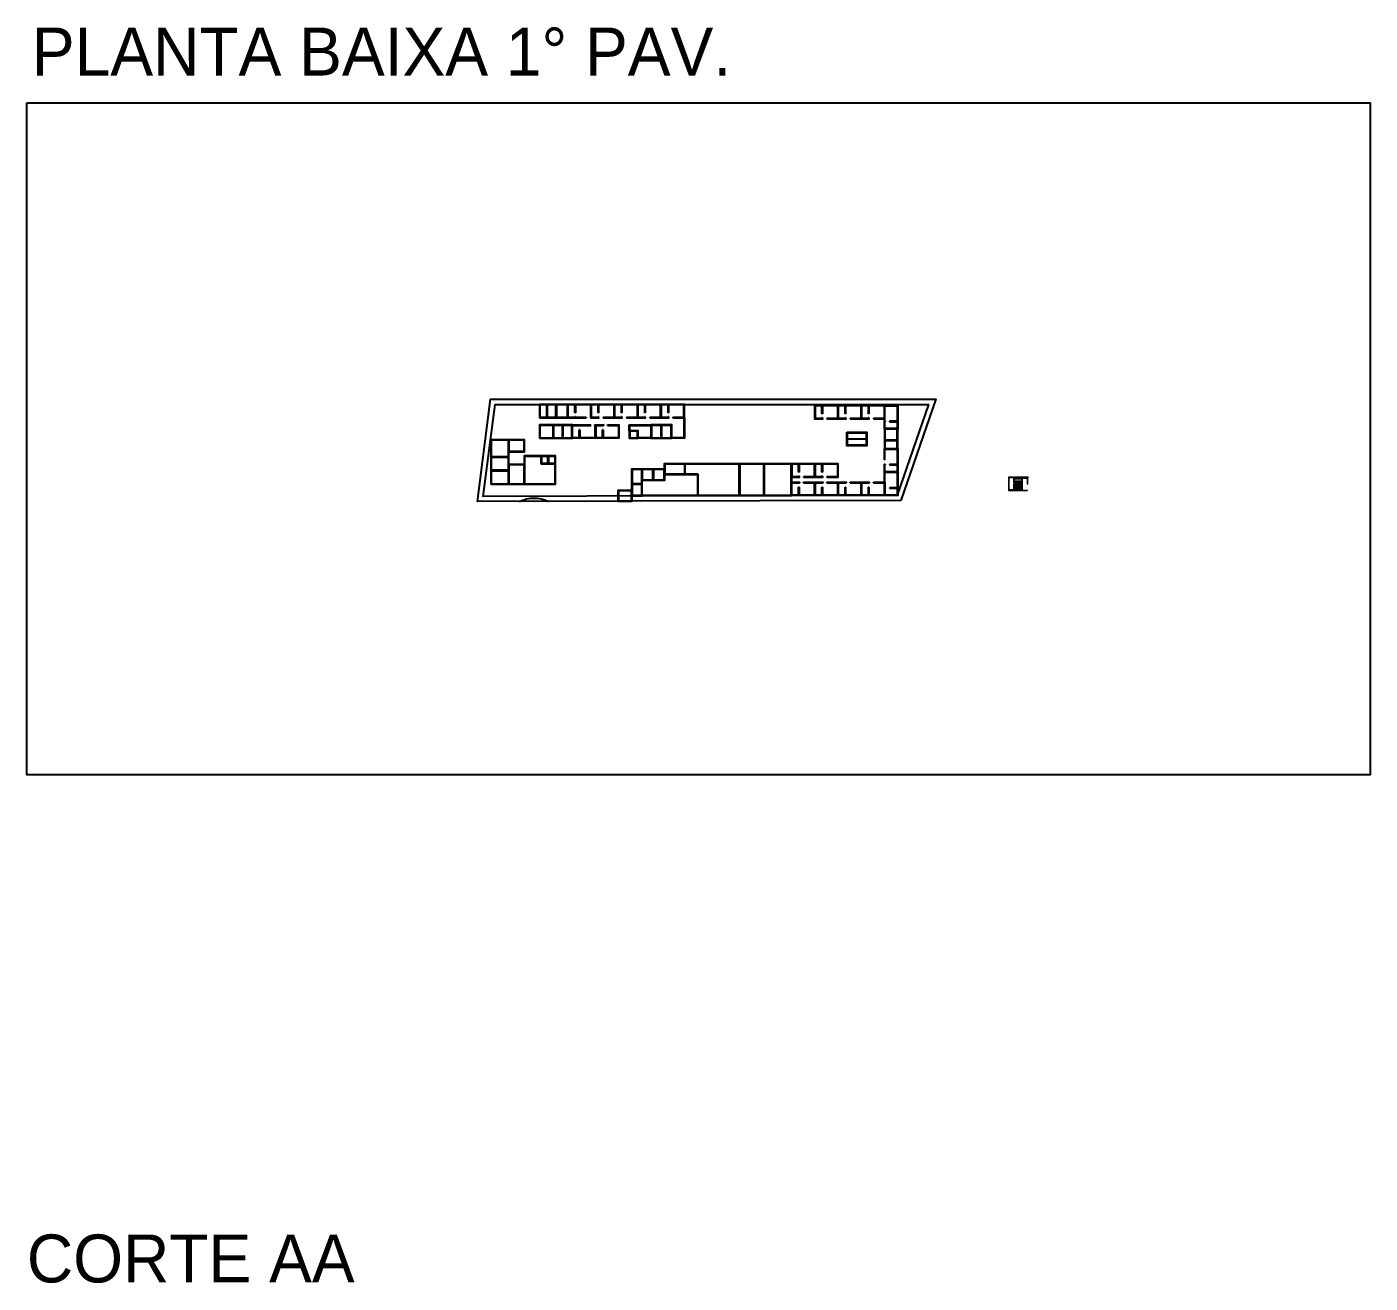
# Model space of a CAD drawing. Header units: centimetres. Extents: x 30244 to 739299, y -139216 to 99734.
# Drawn here: x 665974 to 705189, y -13114 to 23562 of the extents above; entities that cross this region are included whole.
import ezdxf

# ---------------------------------------------------------------- set-up
doc = ezdxf.new("R2010")
doc.units = ezdxf.units.CM
doc.header["$LTSCALE"] = 4
doc.linetypes.add('HIDDEN', pattern=[9.525, 6.35, -3.175])
for name, color, linetype in [('0.1', 1, 'Continuous'), ('0.2', 2, 'Continuous'), ('0.6', 6, 'Continuous'), ('LIMITE-L', 7, 'Continuous'), ('NOVO', 170, 'Continuous')]:
    doc.layers.add(name, color=color, linetype=linetype)
doc.layers.add('C-TEXTO-03', color=2, linetype='Continuous', lineweight=20)
doc.styles.add('Símbolos', font='ERASLGHT.TTF')

msp = doc.modelspace()

# ---------------------------------------------------------------- linework, layer by layer
at = {"color": 1, "ltscale": 0.05}
msp.add_lwpolyline([(694848.825, 10236.654), (694824.663, 10161.166), (694833.855, 10153.357), (694813.834, 10159.756), (694821.932, 10152.621), (694799.171, 10036.413)], dxfattribs=at)
at = {"layer": '0.1', "linetype": 'HIDDEN'}
for p, q in [((694793.844, 10233.241), (694793.844, 10398.241)), ((694793.844, 10038.241), (694793.844, 10233.241)), ((694823.844, 10248.241), (694823.844, 10398.241)), ((694823.844, 10156.556), (694823.844, 10233.241)), ((694853.844, 10248.241), (694853.844, 10398.241)), ((694883.844, 10248.241), (694883.844, 10398.241)), ((694913.844, 10248.241), (694913.844, 10398.241)), ((694943.844, 10248.241), (694943.844, 10398.241)), ((694973.844, 10248.241), (694973.844, 10398.241)), ((695003.844, 10248.241), (695003.844, 10398.241)), ((695033.844, 10233.241), (695033.844, 10398.241))]:
    msp.add_line(p, q, dxfattribs=at)
at = {"layer": '0.1'}
for p, q in [((695033.844, 10248.241), (694793.844, 10248.241)), ((695033.844, 10233.241), (694793.844, 10233.241))]:
    msp.add_line(p, q, dxfattribs=at)
at = {"layer": '0.2'}
for p, q in [((694853.844, 10038.241), (694853.844, 10233.241)), ((694883.844, 10038.241), (694883.844, 10233.241)), ((694913.844, 10038.241), (694913.844, 10233.241)), ((694943.844, 10038.241), (694943.844, 10233.241)), ((694973.844, 10038.241), (694973.844, 10233.241)), ((695003.844, 10038.241), (695003.844, 10233.241)), ((695033.844, 10038.241), (695033.844, 10233.241)), ((694823.844, 10038.241), (694823.844, 10156.556))]:
    msp.add_line(p, q, dxfattribs=at)
at = {"layer": '0.6'}
for p, q in [((681986.457, 12296.477), (681971.457, 12296.477)), ((681986.457, 12176.477), (681971.457, 12176.477)), ((682306.457, 12166.477), (682306.457, 12151.477)), ((682426.457, 12166.477), (682426.457, 12151.477)), ((682666.457, 12296.477), (682651.457, 12296.477)), ((682666.457, 12176.477), (682651.457, 12176.477)), ((682796.457, 12166.477), (682796.457, 12151.477)), ((683346.457, 12296.477), (683331.457, 12296.477)), ((683346.457, 12176.477), (683331.457, 12176.477)), ((683476.457, 12166.477), (683476.457, 12151.477)), ((684026.457, 12296.477), (684011.457, 12296.477)), ((684026.457, 12176.477), (684011.457, 12176.477)), ((684156.457, 12166.477), (684156.457, 12151.477)), ((684706.457, 12296.477), (684691.457, 12296.477)), ((684706.457, 12176.477), (684691.457, 12176.477)), ((684836.457, 12166.477), (684836.457, 12151.477)), ((689197.69, 12268.013), (689182.69, 12268.013)), ((689877.69, 12268.013), (689862.69, 12268.013)), ((690557.69, 12268.013), (690542.69, 12268.013)), ((682114.457, 11916.556), (682099.457, 11916.556)), ((682114.457, 11796.556), (682099.457, 11796.556)), ((682434.457, 11926.556), (682434.457, 11941.556)), ((682554.457, 11926.556), (682554.457, 11941.556)), ((682794.457, 11916.556), (682779.457, 11916.556)), ((682794.457, 11796.556), (682779.457, 11796.556)), ((682924.457, 11926.556), (682924.457, 11941.556)), ((689197.69, 12148.013), (689182.69, 12148.013)), ((689327.69, 12138.013), (689327.69, 12123.013)), ((689877.69, 12148.013), (689862.69, 12148.013)), ((690007.69, 12138.013), (690007.69, 12123.013)), ((690557.69, 12148.013), (690542.69, 12148.013)), ((690687.69, 12138.013), (690687.69, 12123.013)), ((691032.69, 12048.013), (691032.69, 12033.013)), ((691152.69, 12048.013), (691152.69, 12033.013)), ((689933.501, 11531.577), (690473.501, 11531.577)), ((685547.69, 10807.013), (685192.659, 10807.013)), ((685547.69, 10792.013), (685192.659, 10792.013)), ((691022.69, 10917.013), (691007.69, 10917.013)), ((691032.69, 10787.013), (691032.69, 10772.013)), ((691152.69, 10787.013), (691152.69, 10772.013)), ((688517.69, 10562.013), (688502.69, 10562.013)), ((688517.69, 10442.013), (688502.69, 10442.013)), ((688517.69, 10242.013), (688502.69, 10242.013)), ((688647.69, 10432.013), (688647.69, 10417.013)), ((688647.69, 10252.013), (688647.69, 10267.013)), ((689197.69, 10562.013), (689182.69, 10562.013)), ((689197.69, 10442.013), (689182.69, 10442.013)), ((689197.69, 10242.013), (689182.69, 10242.013)), ((689327.69, 10432.013), (689327.69, 10417.013)), ((689327.69, 10252.013), (689327.69, 10267.013)), ((689877.69, 10242.013), (689862.69, 10242.013)), ((690007.69, 10252.013), (690007.69, 10267.013)), ((690557.69, 10242.013), (690542.69, 10242.013)), ((690687.69, 10252.013), (690687.69, 10267.013)), ((688517.69, 10122.013), (688502.69, 10122.013)), ((689197.69, 10122.013), (689182.69, 10122.013)), ((689877.69, 10122.013), (689862.69, 10122.013)), ((690557.69, 10122.013), (690542.69, 10122.013)), ((691032.69, 10107.013), (691032.69, 10092.013)), ((691152.69, 10107.013), (691152.69, 10092.013)), ((694843.844, 10024.274), (694663.844, 10024.274))]:
    msp.add_line(p, q, dxfattribs=at)
at = {"layer": '0.6', "lineweight": 9}
for p, q in [((695183.844, 10423.241), (695198.844, 10423.241)), ((695183.844, 10213.241), (695198.844, 10213.241)), ((694843.844, 10049.274), (694858.844, 10049.274))]:
    msp.add_line(p, q, dxfattribs=at)
at = {"layer": '0.6'}
for points in [[(680936.457, 12151.477), (681166.457, 12151.477), (681166.457, 12541.477), (680936.457, 12541.477)], [(680951.457, 12166.477), (681151.457, 12166.477), (681151.457, 12526.477), (680951.457, 12526.477)], [(681151.457, 12151.477), (681431.457, 12151.477), (681431.457, 12541.477), (681151.457, 12541.477)], [(681166.457, 12166.477), (681416.457, 12166.477), (681416.457, 12526.477), (681166.457, 12526.477)], [(681416.457, 12151.477), (681771.457, 12151.477), (681771.457, 12541.477), (681416.457, 12541.477)], [(681431.457, 12166.477), (681756.457, 12166.477), (681756.457, 12526.477), (681431.457, 12526.477)], [(680936.457, 11551.556), (681349.457, 11551.556), (681349.457, 11941.556), (680936.457, 11941.556)], [(680951.457, 11566.556), (681334.457, 11566.556), (681334.457, 11926.556), (680951.457, 11926.556)], [(681334.457, 11551.556), (681624.457, 11551.556), (681624.457, 11941.556), (681334.457, 11941.556)], [(681349.457, 11566.556), (681609.457, 11566.556), (681609.457, 11926.556), (681349.457, 11926.556)], [(681609.457, 11551.556), (681899.457, 11551.556), (681899.457, 11941.556), (681609.457, 11941.556)], [(681624.457, 11566.556), (681884.457, 11566.556), (681884.457, 11926.556), (681624.457, 11926.556)], [(683559.457, 11941.556), (684209.457, 11941.556), (684209.457, 11551.556), (683804.457, 11551.556), (683804.457, 11756.556), (683559.457, 11756.556)], [(683559.457, 11771.556), (683559.457, 11551.556), (683819.457, 11551.556), (683819.457, 11771.556)], [(684194.457, 11551.556), (684504.457, 11551.556), (684504.457, 11941.556), (684194.457, 11941.556)], [(684209.457, 11566.556), (684489.457, 11566.556), (684489.457, 11926.556), (684209.457, 11926.556)], [(684489.457, 11551.556), (684799.457, 11551.556), (684799.457, 11941.556), (684489.457, 11941.556)], [(684504.457, 11566.556), (684784.457, 11566.556), (684784.457, 11926.556), (684504.457, 11926.556)], [(691397.69, 11482.013), (691397.69, 11833.013), (691007.69, 11833.013), (691007.69, 11482.013)], [(691382.69, 11497.013), (691382.69, 11818.013), (691022.69, 11818.013), (691022.69, 11497.013)], [(679517.382, 10998.62), (680047.382, 10998.62), (680047.382, 11508.62), (679517.382, 11508.62)], [(679532.382, 11013.62), (680032.382, 11013.62), (680032.382, 11493.62), (679532.382, 11493.62)], [(680032.382, 11158.62), (680502.382, 11158.62), (680502.382, 11508.62), (680032.382, 11508.62)], [(680047.382, 11173.62), (680487.382, 11173.62), (680487.382, 11493.62), (680047.382, 11493.62)], [(683574.457, 11756.556), (683574.457, 11566.556), (683804.457, 11566.556), (683804.457, 11756.556)], [(689913.501, 11731.577), (690493.501, 11731.577), (690493.501, 11331.577), (689913.501, 11331.577)], [(689933.501, 11711.577), (690473.501, 11711.577), (690473.501, 11351.577), (689933.501, 11351.577)], [(691007.69, 11237.013), (691397.69, 11237.013), (691397.69, 11497.013), (691007.69, 11497.013)], [(691022.69, 11252.013), (691382.69, 11252.013), (691382.69, 11482.013), (691022.69, 11482.013)], [(679517.382, 10603.62), (680047.382, 10603.62), (680047.382, 11013.62), (679517.382, 11013.62)], [(679532.382, 10618.62), (680032.382, 10618.62), (680032.382, 10998.62), (679532.382, 10998.62)], [(680487.382, 10208.62), (681407.382, 10208.62), (681407.382, 11038.62), (680487.382, 11038.62)], [(680502.382, 10223.62), (681392.382, 10223.62), (681392.382, 11023.62), (680502.382, 11023.62)], [(680982.382, 10808.62), (681202.382, 10808.62), (681202.382, 11038.62), (680982.382, 11038.62)], [(680997.382, 10823.62), (681187.382, 10823.62), (681187.382, 11023.62), (680997.382, 11023.62)], [(681187.382, 10808.62), (681407.382, 10808.62), (681407.382, 11038.62), (681187.382, 11038.62)], [(681202.382, 10823.62), (681392.382, 10823.62), (681392.382, 11023.62), (681202.382, 11023.62)], [(679517.382, 10208.62), (680047.382, 10208.62), (680047.382, 10618.62), (679517.382, 10618.62)], [(679532.382, 10223.62), (680032.382, 10223.62), (680032.382, 10603.62), (679532.382, 10603.62)], [(680032.382, 10208.62), (680502.382, 10208.62), (680502.382, 10788.62), (680032.382, 10788.62)], [(680047.382, 10223.62), (680487.382, 10223.62), (680487.382, 10773.62), (680047.382, 10773.62)], [(683627.659, 10207.013), (683937.659, 10207.013), (683937.659, 10652.013), (683627.659, 10652.013)], [(683642.659, 10222.013), (683922.659, 10222.013), (683922.659, 10637.013), (683642.659, 10637.013)], [(683922.659, 10327.013), (684267.659, 10327.013), (684267.659, 10652.013), (683922.659, 10652.013)], [(683937.659, 10342.013), (684252.659, 10342.013), (684252.659, 10637.013), (683937.659, 10637.013)], [(684252.659, 10327.013), (684597.659, 10327.013), (684597.659, 10652.013), (684252.659, 10652.013)], [(684267.659, 10342.013), (684582.659, 10342.013), (684582.659, 10637.013), (684267.659, 10637.013)], [(684582.659, 10497.013), (685192.659, 10497.013), (685192.659, 10807.013), (684582.659, 10807.013)], [(684597.659, 10512.013), (685177.659, 10512.013), (685177.659, 10792.013), (684597.659, 10792.013)], [(686772.69, 9877.013), (687502.69, 9877.013), (687502.69, 10807.013), (686772.69, 10807.013)], [(686787.69, 9892.013), (687487.69, 9892.013), (687487.69, 10792.013), (686787.69, 10792.013)], [(687487.69, 9877.013), (688302.69, 9877.013), (688302.69, 10807.013), (687487.69, 10807.013)], [(687502.69, 9892.013), (688287.69, 9892.013), (688287.69, 10792.013), (687502.69, 10792.013)], [(683627.659, 9872.013), (683937.659, 9872.013), (683937.659, 10222.013), (683627.659, 10222.013)], [(683642.659, 9887.013), (683922.659, 9887.013), (683922.659, 10207.013), (683642.659, 10207.013)], [(683227.681, 9713.138), (683642.681, 9713.138), (683642.681, 10028.138), (683227.681, 10028.138)], [(683242.681, 9728.138), (683627.681, 9728.138), (683627.681, 10013.138), (683242.681, 10013.138)]]:
    msp.add_lwpolyline(points, close=True, dxfattribs=at)
for points in [[(681986.457, 12296.477), (681986.457, 12541.477), (681756.457, 12541.477), (681756.457, 12151.477), (681986.457, 12151.477), (681986.457, 12176.477)], [(681971.457, 12296.477), (681971.457, 12526.477), (681771.457, 12526.477), (681771.457, 12166.477), (681971.457, 12166.477), (681971.457, 12176.477)], [(682426.457, 12151.477), (682451.457, 12151.477), (682451.457, 12541.477), (681971.457, 12541.477), (681971.457, 12296.477)], [(681971.457, 12176.477), (681971.457, 12151.477), (682306.457, 12151.477)], [(682426.457, 12166.477), (682436.457, 12166.477), (682436.457, 12526.477), (681986.457, 12526.477), (681986.457, 12296.477)], [(681986.457, 12176.477), (681986.457, 12166.477), (682306.457, 12166.477)], [(682666.457, 12296.477), (682666.457, 12541.477), (682436.457, 12541.477), (682436.457, 12151.477), (682676.457, 12151.477), (682676.457, 12166.477)], [(682651.457, 12296.477), (682651.457, 12526.477), (682451.457, 12526.477), (682451.457, 12166.477), (682651.457, 12166.477), (682651.457, 12176.477)], [(682796.457, 12151.477), (683131.457, 12151.477), (683131.457, 12541.477), (682651.457, 12541.477), (682651.457, 12296.477)], [(682651.457, 12176.477), (682651.457, 12166.477)], [(682796.457, 12166.477), (683116.457, 12166.477), (683116.457, 12526.477), (682666.457, 12526.477), (682666.457, 12296.477)], [(682666.457, 12176.477), (682666.457, 12166.477), (682676.457, 12166.477)], [(682666.457, 12166.477), (682666.457, 12176.477)], [(683346.457, 12296.477), (683346.457, 12541.477), (683116.457, 12541.477), (683116.457, 12151.477), (683356.457, 12151.477), (683356.457, 12166.477)], [(683331.457, 12296.477), (683331.457, 12526.477), (683131.457, 12526.477), (683131.457, 12166.477), (683331.457, 12166.477), (683331.457, 12176.477)], [(683476.457, 12151.477), (683811.457, 12151.477), (683811.457, 12541.477), (683331.457, 12541.477), (683331.457, 12296.477)], [(683331.457, 12176.477), (683331.457, 12166.477)], [(683476.457, 12166.477), (683796.457, 12166.477), (683796.457, 12526.477), (683346.457, 12526.477), (683346.457, 12296.477)], [(683346.457, 12166.477), (683346.457, 12176.477)], [(683346.457, 12176.477), (683346.457, 12166.477), (683356.457, 12166.477)], [(684026.457, 12296.477), (684026.457, 12541.477), (683796.457, 12541.477), (683796.457, 12151.477), (684036.457, 12151.477), (684036.457, 12166.477)], [(684011.457, 12296.477), (684011.457, 12526.477), (683811.457, 12526.477), (683811.457, 12166.477), (684011.457, 12166.477), (684011.457, 12176.477)], [(684156.457, 12151.477), (684491.457, 12151.477), (684491.457, 12541.477), (684011.457, 12541.477), (684011.457, 12296.477)], [(684011.457, 12176.477), (684011.457, 12166.477)], [(684156.457, 12166.477), (684476.457, 12166.477), (684476.457, 12526.477), (684026.457, 12526.477), (684026.457, 12296.477)], [(684026.457, 12166.477), (684026.457, 12176.477)], [(684026.457, 12176.477), (684026.457, 12166.477), (684036.457, 12166.477)], [(684706.457, 12296.477), (684706.457, 12541.477), (684476.457, 12541.477), (684476.457, 12151.477), (684716.457, 12151.477), (684716.457, 12166.477)], [(684691.457, 12296.477), (684691.457, 12526.477), (684491.457, 12526.477), (684491.457, 12166.477), (684691.457, 12166.477), (684691.457, 12176.477)], [(684836.457, 12151.477), (685171.457, 12151.477), (685171.457, 12541.477), (684691.457, 12541.477), (684691.457, 12296.477)], [(684691.457, 12176.477), (684691.457, 12166.477)], [(684836.457, 12166.477), (685156.457, 12166.477), (685156.457, 12526.477), (684706.457, 12526.477), (684706.457, 12296.477)], [(684706.457, 12166.477), (684706.457, 12176.477)], [(684706.457, 12176.477), (684706.457, 12166.477), (684716.457, 12166.477)], [(689197.69, 12268.013), (689197.69, 12513.013), (688967.69, 12513.013), (688967.69, 12123.013), (689207.69, 12123.013), (689207.69, 12138.013)], [(689182.69, 12268.013), (689182.69, 12498.013), (688982.69, 12498.013), (688982.69, 12138.013), (689182.69, 12138.013), (689182.69, 12148.013)], [(689327.69, 12123.013), (689662.69, 12123.013), (689662.69, 12513.013), (689182.69, 12513.013), (689182.69, 12268.013)], [(689327.69, 12138.013), (689647.69, 12138.013), (689647.69, 12498.013), (689197.69, 12498.013), (689197.69, 12268.013)], [(689877.69, 12268.013), (689877.69, 12513.013), (689647.69, 12513.013), (689647.69, 12123.013), (689887.69, 12123.013), (689887.69, 12138.013)], [(689862.69, 12268.013), (689862.69, 12498.013), (689662.69, 12498.013), (689662.69, 12138.013), (689862.69, 12138.013), (689862.69, 12148.013)], [(690007.69, 12123.013), (690342.69, 12123.013), (690342.69, 12513.013), (689862.69, 12513.013), (689862.69, 12268.013)], [(690007.69, 12138.013), (690327.69, 12138.013), (690327.69, 12498.013), (689877.69, 12498.013), (689877.69, 12268.013)], [(690557.69, 12268.013), (690557.69, 12513.013), (690327.69, 12513.013), (690327.69, 12123.013), (690567.69, 12123.013), (690567.69, 12138.013)], [(690542.69, 12268.013), (690542.69, 12498.013), (690342.69, 12498.013), (690342.69, 12138.013), (690542.69, 12138.013), (690542.69, 12148.013)], [(690687.69, 12123.013), (691022.69, 12123.013), (691022.69, 12513.013), (690542.69, 12513.013), (690542.69, 12268.013)], [(690687.69, 12138.013), (691007.69, 12138.013), (691007.69, 12498.013), (690557.69, 12498.013), (690557.69, 12268.013)], [(691152.69, 12048.013), (691397.69, 12048.013), (691397.69, 11818.013), (691007.69, 11818.013), (691007.69, 12058.013), (691007.69, 12513.013), (691397.69, 12513.013), (691397.69, 12033.013), (691152.69, 12033.013)], [(691032.69, 12048.013), (691022.69, 12048.013), (691022.69, 12058.013), (691022.69, 12498.013), (691382.69, 12498.013), (691382.69, 12048.013), (691152.69, 12048.013)], [(682114.457, 11796.556), (682114.457, 11551.556), (681884.457, 11551.556), (681884.457, 11941.556), (682114.457, 11941.556), (682114.457, 11916.556)], [(682099.457, 11796.556), (682099.457, 11566.556), (681899.457, 11566.556), (681899.457, 11926.556), (682099.457, 11926.556), (682099.457, 11916.556)], [(682099.457, 11916.556), (682099.457, 11941.556), (682434.457, 11941.556)], [(682554.457, 11941.556), (682579.457, 11941.556), (682579.457, 11551.556), (682099.457, 11551.556), (682099.457, 11796.556)], [(682114.457, 11916.556), (682114.457, 11926.556), (682434.457, 11926.556)], [(682554.457, 11926.556), (682564.457, 11926.556), (682564.457, 11566.556), (682114.457, 11566.556), (682114.457, 11796.556)], [(682794.457, 11796.556), (682794.457, 11551.556), (682564.457, 11551.556), (682564.457, 11941.556), (682804.457, 11941.556), (682804.457, 11926.556)], [(682779.457, 11796.556), (682779.457, 11566.556), (682579.457, 11566.556), (682579.457, 11926.556), (682779.457, 11926.556), (682779.457, 11916.556)], [(682924.457, 11941.556), (683259.457, 11941.556), (683259.457, 11551.556), (682779.457, 11551.556), (682779.457, 11796.556)], [(682779.457, 11916.556), (682779.457, 11926.556)], [(682794.457, 11926.556), (682794.457, 11916.556)], [(682924.457, 11926.556), (683244.457, 11926.556), (683244.457, 11566.556), (682794.457, 11566.556), (682794.457, 11796.556)], [(682794.457, 11916.556), (682794.457, 11926.556), (682804.457, 11926.556)], [(683574.457, 11926.556), (684194.457, 11926.556), (684194.457, 11566.556), (683819.457, 11566.556), (683819.457, 11771.556), (683574.457, 11771.556), (683574.457, 11926.556)], [(685171.457, 12151.477), (685171.457, 11551.556), (684799.457, 11551.556)], [(685156.457, 12151.477), (685156.457, 11566.556), (684799.457, 11566.556)], [(689182.69, 12148.013), (689182.69, 12138.013)], [(689197.69, 12138.013), (689197.69, 12148.013)], [(689197.69, 12148.013), (689197.69, 12138.013), (689207.69, 12138.013)], [(689862.69, 12148.013), (689862.69, 12138.013)], [(689877.69, 12138.013), (689877.69, 12148.013)], [(689877.69, 12148.013), (689877.69, 12138.013), (689887.69, 12138.013)], [(690542.69, 12148.013), (690542.69, 12138.013)], [(690557.69, 12138.013), (690557.69, 12148.013)], [(690557.69, 12148.013), (690557.69, 12138.013), (690567.69, 12138.013)], [(691022.69, 12048.013), (691032.69, 12048.013)], [(691152.69, 12033.013), (691382.69, 12033.013), (691382.69, 11833.013), (691022.69, 11833.013), (691022.69, 12033.013), (691032.69, 12033.013)], [(691032.69, 12033.013), (691022.69, 12033.013)], [(691007.69, 10917.013), (691007.69, 11252.013), (691397.69, 11252.013), (691397.69, 10772.013), (691152.69, 10772.013)], [(691022.69, 10917.013), (691022.69, 11237.013), (691382.69, 11237.013), (691382.69, 10787.013), (691152.69, 10787.013)], [(685547.69, 10497.013), (685547.69, 9877.264), (686787.69, 9877.264), (686787.69, 10807.013), (685547.69, 10807.013)], [(685562.69, 10512.013), (685562.69, 9892.264), (686772.69, 9892.264), (686772.69, 10792.013), (685547.69, 10792.013)], [(688517.69, 10562.013), (688517.69, 10807.013), (688287.69, 10807.013), (688287.69, 10417.013), (688527.69, 10417.013), (688527.69, 10432.013)], [(688502.69, 10562.013), (688502.69, 10792.013), (688302.69, 10792.013), (688302.69, 10432.013), (688502.69, 10432.013), (688502.69, 10442.013)], [(688647.69, 10417.013), (688982.69, 10417.013), (688982.69, 10807.013), (688502.69, 10807.013), (688502.69, 10562.013)], [(688647.69, 10432.013), (688967.69, 10432.013), (688967.69, 10792.013), (688517.69, 10792.013), (688517.69, 10562.013)], [(689197.69, 10562.013), (689197.69, 10807.013), (688967.69, 10807.013), (688967.69, 10417.013), (689207.69, 10417.013), (689207.69, 10432.013)], [(689182.69, 10562.013), (689182.69, 10792.013), (688982.69, 10792.013), (688982.69, 10432.013), (689182.69, 10432.013), (689182.69, 10442.013)], [(689327.69, 10417.013), (689662.69, 10417.013), (689662.69, 10807.013), (689182.69, 10807.013), (689182.69, 10562.013)], [(689327.69, 10432.013), (689647.69, 10432.013), (689647.69, 10792.013), (689197.69, 10792.013), (689197.69, 10562.013)], [(691152.69, 10787.013), (691397.69, 10787.013), (691397.69, 10557.013), (691007.69, 10557.013), (691007.69, 10797.013), (691022.69, 10797.013)], [(691032.69, 10787.013), (691022.69, 10787.013), (691022.69, 10797.013)], [(691022.69, 10787.013), (691032.69, 10787.013)], [(691152.69, 10772.013), (691382.69, 10772.013), (691382.69, 10572.013), (691022.69, 10572.013), (691022.69, 10772.013), (691032.69, 10772.013)], [(691032.69, 10772.013), (691022.69, 10772.013)], [(685192.659, 10512.013), (685562.69, 10512.013)], [(685192.659, 10497.013), (685547.69, 10497.013)], [(688517.69, 10122.013), (688517.69, 9877.013), (688287.69, 9877.013), (688287.69, 10267.013), (688527.69, 10267.013), (688527.69, 10252.013)], [(688502.69, 10122.013), (688502.69, 9892.013), (688302.69, 9892.013), (688302.69, 10252.013), (688502.69, 10252.013), (688502.69, 10242.013)], [(688502.69, 10442.013), (688502.69, 10432.013)], [(688647.69, 10267.013), (688982.69, 10267.013), (688982.69, 9877.013), (688502.69, 9877.013), (688502.69, 10122.013)], [(688502.69, 10242.013), (688502.69, 10252.013)], [(688517.69, 10432.013), (688517.69, 10442.013)], [(688517.69, 10442.013), (688517.69, 10432.013), (688527.69, 10432.013)], [(688517.69, 10252.013), (688517.69, 10242.013)], [(688647.69, 10252.013), (688967.69, 10252.013), (688967.69, 9892.013), (688517.69, 9892.013), (688517.69, 10122.013)], [(688517.69, 10242.013), (688517.69, 10252.013), (688527.69, 10252.013)], [(689197.69, 10122.013), (689197.69, 9877.013), (688967.69, 9877.013), (688967.69, 10267.013), (689207.69, 10267.013), (689207.69, 10252.013)], [(689182.69, 10122.013), (689182.69, 9892.013), (688982.69, 9892.013), (688982.69, 10252.013), (689182.69, 10252.013), (689182.69, 10242.013)], [(689182.69, 10442.013), (689182.69, 10432.013)], [(689327.69, 10267.013), (689662.69, 10267.013), (689662.69, 9877.013), (689182.69, 9877.013), (689182.69, 10122.013)], [(689182.69, 10242.013), (689182.69, 10252.013)], [(689197.69, 10432.013), (689197.69, 10442.013)], [(689197.69, 10442.013), (689197.69, 10432.013), (689207.69, 10432.013)], [(689197.69, 10252.013), (689197.69, 10242.013)], [(689327.69, 10252.013), (689647.69, 10252.013), (689647.69, 9892.013), (689197.69, 9892.013), (689197.69, 10122.013)], [(689197.69, 10242.013), (689197.69, 10252.013), (689207.69, 10252.013)], [(689877.69, 10122.013), (689877.69, 9877.013), (689647.69, 9877.013), (689647.69, 10267.013), (689887.69, 10267.013), (689887.69, 10252.013)], [(689862.69, 10122.013), (689862.69, 9892.013), (689662.69, 9892.013), (689662.69, 10252.013), (689862.69, 10252.013), (689862.69, 10242.013)], [(690007.69, 10267.013), (690342.69, 10267.013), (690342.69, 9877.013), (689862.69, 9877.013), (689862.69, 10122.013)], [(689862.69, 10242.013), (689862.69, 10252.013)], [(689877.69, 10252.013), (689877.69, 10242.013)], [(690007.69, 10252.013), (690327.69, 10252.013), (690327.69, 9892.013), (689877.69, 9892.013), (689877.69, 10122.013)], [(689877.69, 10242.013), (689877.69, 10252.013), (689887.69, 10252.013)], [(690557.69, 10122.013), (690557.69, 9877.013), (690327.69, 9877.013), (690327.69, 10267.013), (690567.69, 10267.013), (690567.69, 10252.013)], [(690542.69, 10122.013), (690542.69, 9892.013), (690342.69, 9892.013), (690342.69, 10252.013), (690542.69, 10252.013), (690542.69, 10242.013)], [(690687.69, 10267.013), (691022.69, 10267.013), (691022.69, 9877.013), (690542.69, 9877.013), (690542.69, 10122.013)], [(690542.69, 10242.013), (690542.69, 10252.013)], [(690557.69, 10252.013), (690557.69, 10242.013)], [(690687.69, 10252.013), (691007.69, 10252.013), (691007.69, 9892.013), (690557.69, 9892.013), (690557.69, 10122.013)], [(690557.69, 10242.013), (690557.69, 10252.013), (690567.69, 10252.013)], [(691152.69, 10107.013), (691397.69, 10107.013), (691397.69, 9877.013), (691007.69, 9877.013), (691007.69, 10117.013), (691007.69, 10572.013), (691397.69, 10572.013), (691397.69, 10092.013), (691152.69, 10092.013)], [(691032.69, 10107.013), (691022.69, 10107.013), (691022.69, 10117.013), (691022.69, 10557.013), (691382.69, 10557.013), (691382.69, 10107.013), (691152.69, 10107.013)], [(694781.844, 10398.241), (695183.844, 10398.241)], [(695198.844, 10398.241), (695198.844, 10423.241)], [(683937.618, 9887.86), (685547.69, 9892.261)], [(683937.659, 9872.86), (685547.69, 9877.261)], [(691022.69, 10107.013), (691032.69, 10107.013)], [(691152.69, 10092.013), (691382.69, 10092.013), (691382.69, 9892.013), (691022.69, 9892.013), (691022.69, 10092.013), (691032.69, 10092.013)], [(691032.69, 10092.013), (691022.69, 10092.013)], [(694843.844, 10039.274), (694643.844, 10039.274)], [(694683.444, 10024.274), (694688.444, 10024.274)]]:
    msp.add_lwpolyline(points, dxfattribs=at)
at = {"layer": '0.6', "lineweight": 9}
for points in [[(694781.844, 10413.241), (694628.844, 10413.241), (694628.844, 10023.241), (695183.844, 10023.241)], [(694781.844, 10398.241), (694643.844, 10398.241), (694643.844, 10038.241), (695183.844, 10038.241), (695183.844, 10048.241)], [(695183.844, 10413.241), (694796.844, 10413.241)], [(695183.844, 10213.241), (695183.844, 10398.241)], [(695198.844, 10213.241), (695198.844, 10413.241)], [(694663.844, 10024.274), (694843.844, 10024.274)], [(694858.844, 10024.274), (694858.844, 10049.274)]]:
    msp.add_lwpolyline(points, dxfattribs=at)
at = {"layer": '0.6'}
msp.add_arc((680777.872, 8801.636), 992.987, 64.6647271, 115.648534, dxfattribs=at)
at = {"layer": 'LIMITE-L'}
for points in [[(691483.936, 9735.709), (679126.632, 9701.927), (679508.517, 12691.477), (692508.957, 12691.477)], [(691377.089, 9885.417), (679297.071, 9852.394), (679640.575, 12541.477), (692298.176, 12541.477)]]:
    msp.add_lwpolyline(points, close=True, dxfattribs=at)
at = {"layer": 'NOVO'}
msp.add_lwpolyline([(665973.624, 21344.466), (705188.998, 21344.466), (705188.998, 1725.437), (665973.624, 1725.437)], close=True, dxfattribs=at)

# ---------------------------------------------------------------- texts
at = {"layer": 'C-TEXTO-03', "char_height": 1400, "width": 24161.92517, "attachment_point": 1, "style": 'Símbolos'}
for s, insert in [('PLANTA BAIXA 1° PAV.', (666120.389, 23541.16)), ('CORTE AA', (665973.624, -11694.269))]:
    msp.add_mtext(s, dxfattribs=dict(at, insert=insert))

doc.saveas('drawing.dxf')
